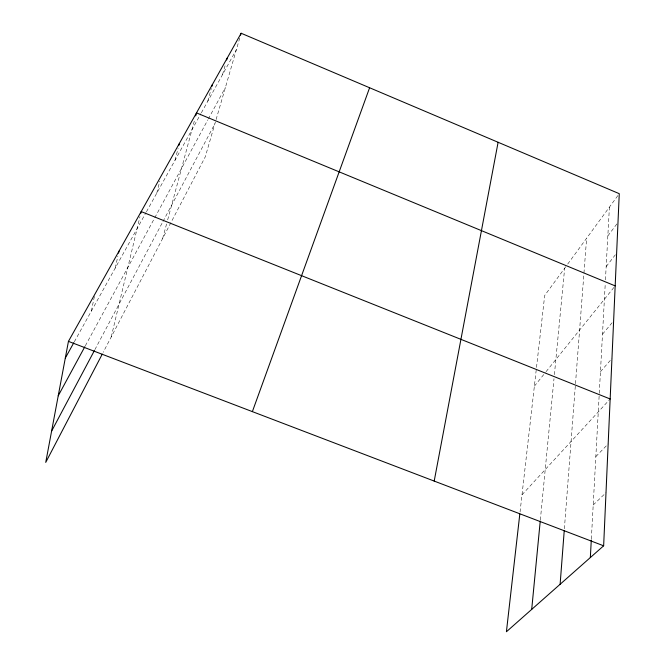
<?xml version="1.0" encoding="UTF-8"?>
<svg xmlns="http://www.w3.org/2000/svg" width="665" height="665" viewBox="0 0 665 665"><rect width="100%" height="100%" fill="white"/><g stroke="black" fill="none" stroke-linecap="round" stroke-linejoin="round"><path stroke-width="0.5" stroke-dasharray="3.33 2.49" d="M591.351 539.007L599.223 394.37M599.273 393.339L605.233 283.938M605.449 279.857L609.406 207.131M564.377 528.783L583.878 274.113M583.953 273.099L586.63 238.236M540.337 520.013L553.995 378.718M554.386 374.678L564.668 268.211M520.047 512L544.693 295.484L567.112 264.878M91.338 311.129L94.646 295.235M115.186 268.128L117.88 256.141M111.221 336.972L139.983 216.591M156.774 193.166L159.775 181.163M175.003 160.298L178.12 148.345M162.667 238.427L166.624 223.773M167.671 219.857L194.895 118.836M207.763 101.23L211.304 88.453M222.542 74.588L225.585 63.882M239.741 38.071L205.294 156.79L103.225 352.284M94.895 349.632L162.493 222.393M162.967 221.487L214.862 123.806M85.336 345.8L154.28 218.652M154.762 217.763L207.821 119.9M208.311 119.002L225.41 87.464M74.314 341.818L145.959 212.65M146.45 211.769L200.847 113.698M201.345 112.809L236.383 49.642M567.719 264.047L618.683 194.471M607.843 235.925L617.985 222.467M606.172 266.574L616.63 253.141M534.369 386.19L545.433 372.458M546.081 371.644L614.543 286.673M602.49 334.221L613.62 320.937M600.453 371.677L611.95 358.535M522 494.827L610.162 398.975M595.832 456.597L608.159 443.954M593.197 504.993L605.998 492.732"/><path stroke-width="1" d="M519.814 514.02L506.414 631.75L603.645 545.799L619.265 193.681L241.137 33.25L68.437 341.369L45.735 462.399L102.285 354.088M590.337 557.561L591.293 540.038M560.121 584.269L564.219 530.845M531.701 609.398L540.238 521.052M434.195 481.078L498.11 142.277M118.561 253.141L119.01 251.146M140.706 213.581L141.18 211.578L610.162 398.975M178.893 145.361L179.417 143.366M195.693 115.868L196.491 112.9L615.175 285.892M211.852 86.492L212.393 84.53M226.69 59.983L227.239 58.038M240.58 35.178L241.137 33.25M252.368 411.627L369.599 87.755M51.596 431.136L94.405 350.555M58.221 395.816L84.846 346.706M65.303 358.061L73.815 342.716M68.437 341.369L603.645 545.799"/></g></svg>
